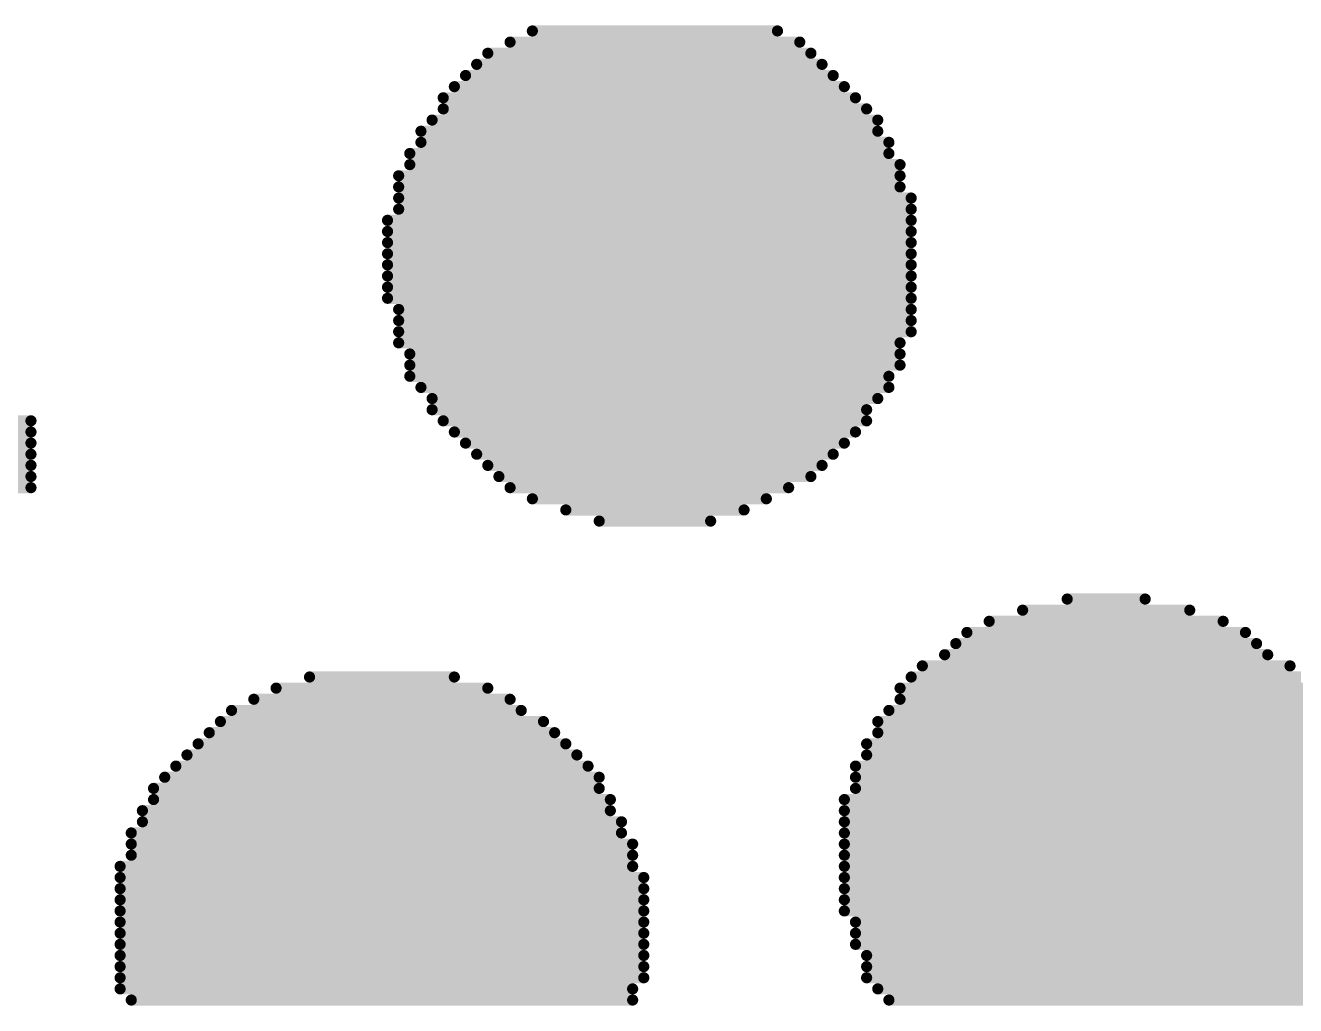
# Model space of a CAD drawing. Header units: inches. Extents: x 0 to 5455, y -5 to 5444.
# Drawn here: x 17.877 to 18.601, y 34.036 to 34.595 of the extents above; entities that cross this region are included whole.
import ezdxf

# ---------------------------------------------------------------- set-up
doc = ezdxf.new("R2010")
doc.units = ezdxf.units.IN
doc.layers.add('Bottom Overlay', color=54, linetype='Continuous')
doc.layers.add('PCBD Notes', color=76, linetype='Continuous')

# ---------------------------------------------------------------- blocks, each defined once
blk = doc.blocks.new('FIDUCIAL_IPC_7351A_31')
at = {"layer": 'PCBD Notes'}
blk.add_lwpolyline([(5, 0, 0.254, 0.254, 1), (-5, 0, 0.254, 0.254, 1)], format="xyseb", close=True, dxfattribs=at)
blk = doc.blocks.new('5394DE47_A0E8_4329_8464_7791B7C19310_33')
at = {"layer": 'Bottom Overlay'}
for points in [[(3.475, -5.0834, 0.00635, 0.00635, 0), (3.22735, -5.0834, 0.00635, 0.00635, 0)], [(3.9068, -5.0834, 0.00635, 0.00635, 0), (3.62105, -5.0834, 0.00635, 0.00635, 0)], [(3.48135, -5.08975, 0.00635, 0.00635, 0), (3.221, -5.08975, 0.00635, 0.00635, 0)], [(3.91315, -5.08975, 0.00635, 0.00635, 0), (3.62105, -5.08975, 0.00635, 0.00635, 0)], [(3.4877, -5.0961, 0.00635, 0.00635, 0), (3.21465, -5.0961, 0.00635, 0.00635, 0)], [(3.91315, -5.0961, 0.00635, 0.00635, 0), (3.6147, -5.0961, 0.00635, 0.00635, 0)], [(3.4877, -5.10245, 0.00635, 0.00635, 0), (3.21465, -5.10245, 0.00635, 0.00635, 0)], [(3.91315, -5.10245, 0.00635, 0.00635, 0), (3.6147, -5.10245, 0.00635, 0.00635, 0)], [(3.4877, -5.1088, 0.00635, 0.00635, 0), (3.2083, -5.1088, 0.00635, 0.00635, 0)], [(3.91315, -5.1088, 0.00635, 0.00635, 0), (3.6147, -5.1088, 0.00635, 0.00635, 0)], [(3.49405, -5.11515, 0.00635, 0.00635, 0), (3.2083, -5.11515, 0.00635, 0.00635, 0)], [(3.91315, -5.11515, 0.00635, 0.00635, 0), (3.6147, -5.11515, 0.00635, 0.00635, 0)], [(3.49405, -5.1215, 0.00635, 0.00635, 0), (3.2083, -5.1215, 0.00635, 0.00635, 0)], [(3.49405, -5.12785, 0.00635, 0.00635, 0), (3.2083, -5.12785, 0.00635, 0.00635, 0)], [(3.91315, -5.1215, 0.00635, 0.00635, 0), (3.6147, -5.1215, 0.00635, 0.00635, 0)], [(3.91315, -5.12785, 0.00635, 0.00635, 0), (3.6147, -5.12785, 0.00635, 0.00635, 0)], [(3.5004, -5.1342, 0.00635, 0.00635, 0), (3.20195, -5.1342, 0.00635, 0.00635, 0)], [(3.91315, -5.1342, 0.00635, 0.00635, 0), (3.6147, -5.1342, 0.00635, 0.00635, 0)], [(3.5004, -5.14055, 0.00635, 0.00635, 0), (3.20195, -5.14055, 0.00635, 0.00635, 0)], [(3.91315, -5.14055, 0.00635, 0.00635, 0), (3.6147, -5.14055, 0.00635, 0.00635, 0)], [(3.5004, -5.1469, 0.00635, 0.00635, 0), (3.20195, -5.1469, 0.00635, 0.00635, 0)], [(3.91315, -5.1469, 0.00635, 0.00635, 0), (3.6147, -5.1469, 0.00635, 0.00635, 0)], [(3.5004, -5.15325, 0.00635, 0.00635, 0), (3.20195, -5.15325, 0.00635, 0.00635, 0)], [(3.91315, -5.15325, 0.00635, 0.00635, 0), (3.6147, -5.15325, 0.00635, 0.00635, 0)], [(3.5004, -5.1596, 0.00635, 0.00635, 0), (3.20195, -5.1596, 0.00635, 0.00635, 0)], [(3.91315, -5.1596, 0.00635, 0.00635, 0), (3.62105, -5.1596, 0.00635, 0.00635, 0)], [(3.5004, -5.16595, 0.00635, 0.00635, 0), (3.20195, -5.16595, 0.00635, 0.00635, 0)], [(3.9068, -5.16595, 0.00635, 0.00635, 0), (3.62105, -5.16595, 0.00635, 0.00635, 0)], [(3.5004, -5.1723, 0.00635, 0.00635, 0), (3.20195, -5.1723, 0.00635, 0.00635, 0)], [(3.5004, -5.17865, 0.00635, 0.00635, 0), (3.20195, -5.17865, 0.00635, 0.00635, 0)], [(3.9068, -5.1723, 0.00635, 0.00635, 0), (3.62105, -5.1723, 0.00635, 0.00635, 0)], [(3.9068, -5.17865, 0.00635, 0.00635, 0), (3.6274, -5.17865, 0.00635, 0.00635, 0)], [(3.5004, -5.185, 0.00635, 0.00635, 0), (3.20195, -5.185, 0.00635, 0.00635, 0)], [(3.90045, -5.185, 0.00635, 0.00635, 0), (3.6274, -5.185, 0.00635, 0.00635, 0)], [(3.5004, -5.19135, 0.00635, 0.00635, 0), (3.20195, -5.19135, 0.00635, 0.00635, 0)], [(3.90045, -5.19135, 0.00635, 0.00635, 0), (3.63375, -5.19135, 0.00635, 0.00635, 0)], [(3.5004, -5.1977, 0.00635, 0.00635, 0), (3.20195, -5.1977, 0.00635, 0.00635, 0)], [(3.8941, -5.1977, 0.00635, 0.00635, 0), (3.63375, -5.1977, 0.00635, 0.00635, 0)], [(3.49405, -5.20405, 0.00635, 0.00635, 0), (3.2083, -5.20405, 0.00635, 0.00635, 0)], [(3.8941, -5.20405, 0.00635, 0.00635, 0), (3.6401, -5.20405, 0.00635, 0.00635, 0)], [(3.49405, -5.2104, 0.00635, 0.00635, 0), (3.2083, -5.2104, 0.00635, 0.00635, 0)], [(3.88775, -5.2104, 0.00635, 0.00635, 0), (3.6401, -5.2104, 0.00635, 0.00635, 0)], [(3.49405, -5.21675, 0.00635, 0.00635, 0), (3.2083, -5.21675, 0.00635, 0.00635, 0)], [(3.8814, -5.21675, 0.00635, 0.00635, 0), (3.64645, -5.21675, 0.00635, 0.00635, 0)], [(3.4877, -5.2231, 0.00635, 0.00635, 0), (3.21465, -5.2231, 0.00635, 0.00635, 0)], [(3.4877, -5.22945, 0.00635, 0.00635, 0), (3.21465, -5.22945, 0.00635, 0.00635, 0)], [(3.87505, -5.2231, 0.00635, 0.00635, 0), (3.6528, -5.2231, 0.00635, 0.00635, 0)], [(3.8687, -5.22945, 0.00635, 0.00635, 0), (3.65915, -5.22945, 0.00635, 0.00635, 0)], [(3.48135, -5.2358, 0.00635, 0.00635, 0), (3.221, -5.2358, 0.00635, 0.00635, 0)], [(3.86235, -5.2358, 0.00635, 0.00635, 0), (3.6655, -5.2358, 0.00635, 0.00635, 0)], [(3.48135, -5.24215, 0.00635, 0.00635, 0), (3.221, -5.24215, 0.00635, 0.00635, 0)], [(3.856, -5.24215, 0.00635, 0.00635, 0), (3.67185, -5.24215, 0.00635, 0.00635, 0)], [(3.475, -5.2485, 0.00635, 0.00635, 0), (3.22735, -5.2485, 0.00635, 0.00635, 0)], [(3.84965, -5.2485, 0.00635, 0.00635, 0), (3.68455, -5.2485, 0.00635, 0.00635, 0)], [(3.46865, -5.25485, 0.00635, 0.00635, 0), (3.2337, -5.25485, 0.00635, 0.00635, 0)], [(3.83695, -5.25485, 0.00635, 0.00635, 0), (3.6909, -5.25485, 0.00635, 0.00635, 0)], [(3.46865, -5.2612, 0.00635, 0.00635, 0), (3.2337, -5.2612, 0.00635, 0.00635, 0)], [(3.82425, -5.2612, 0.00635, 0.00635, 0), (3.7036, -5.2612, 0.00635, 0.00635, 0)], [(3.4623, -5.26755, 0.00635, 0.00635, 0), (3.24005, -5.26755, 0.00635, 0.00635, 0)], [(3.8052, -5.26755, 0.00635, 0.00635, 0), (3.72265, -5.26755, 0.00635, 0.00635, 0)], [(3.45595, -5.2739, 0.00635, 0.00635, 0), (3.2464, -5.2739, 0.00635, 0.00635, 0)], [(3.44325, -5.28025, 0.00635, 0.00635, 0), (3.2591, -5.28025, 0.00635, 0.00635, 0)], [(3.4369, -5.2866, 0.00635, 0.00635, 0), (3.26545, -5.2866, 0.00635, 0.00635, 0)], [(3.43055, -5.29295, 0.00635, 0.00635, 0), (3.2718, -5.29295, 0.00635, 0.00635, 0)], [(3.41785, -5.2993, 0.00635, 0.00635, 0), (3.2845, -5.2993, 0.00635, 0.00635, 0)], [(3.3988, -5.30565, 0.00635, 0.00635, 0), (3.30355, -5.30565, 0.00635, 0.00635, 0)], [(3.3734, -5.312, 0.00635, 0.00635, 0), (3.32895, -5.312, 0.00635, 0.00635, 0)], [(3.6401, -5.35645, 0.00635, 0.00635, 0), (3.5766, -5.35645, 0.00635, 0.00635, 0)], [(3.65915, -5.3628, 0.00635, 0.00635, 0), (3.55755, -5.3628, 0.00635, 0.00635, 0)], [(3.6782, -5.36915, 0.00635, 0.00635, 0), (3.54485, -5.36915, 0.00635, 0.00635, 0)], [(3.6909, -5.3755, 0.00635, 0.00635, 0), (3.53215, -5.3755, 0.00635, 0.00635, 0)], [(4.2624, -5.3755, 0.00635, 0.00635, 0), (3.96395, -5.3755, 0.00635, 0.00635, 0)], [(3.7036, -5.3882, 0.00635, 0.00635, 0), (3.5131, -5.3882, 0.00635, 0.00635, 0)], [(3.69725, -5.38185, 0.00635, 0.00635, 0), (3.51945, -5.38185, 0.00635, 0.00635, 0)], [(4.2624, -5.38185, 0.00635, 0.00635, 0), (3.96395, -5.38185, 0.00635, 0.00635, 0)], [(4.2624, -5.3882, 0.00635, 0.00635, 0), (3.96395, -5.3882, 0.00635, 0.00635, 0)], [(3.70995, -5.39455, 0.00635, 0.00635, 0), (3.50675, -5.39455, 0.00635, 0.00635, 0)], [(4.26875, -5.39455, 0.00635, 0.00635, 0), (3.96395, -5.39455, 0.00635, 0.00635, 0)], [(3.7163, -5.4009, 0.00635, 0.00635, 0), (3.5004, -5.4009, 0.00635, 0.00635, 0)], [(4.26875, -5.4009, 0.00635, 0.00635, 0), (3.96395, -5.4009, 0.00635, 0.00635, 0)], [(3.72265, -5.40725, 0.00635, 0.00635, 0), (3.49405, -5.40725, 0.00635, 0.00635, 0)], [(4.2624, -5.40725, 0.00635, 0.00635, 0), (3.96395, -5.40725, 0.00635, 0.00635, 0)], [(3.729, -5.4136, 0.00635, 0.00635, 0), (3.4877, -5.4136, 0.00635, 0.00635, 0)], [(4.2624, -5.4136, 0.00635, 0.00635, 0), (3.96395, -5.4136, 0.00635, 0.00635, 0)], [(3.73535, -5.41995, 0.00635, 0.00635, 0), (3.4877, -5.41995, 0.00635, 0.00635, 0)], [(3.73535, -5.4263, 0.00635, 0.00635, 0), (3.48135, -5.4263, 0.00635, 0.00635, 0)], [(3.7417, -5.43265, 0.00635, 0.00635, 0), (3.475, -5.43265, 0.00635, 0.00635, 0)], [(3.74805, -5.439, 0.00635, 0.00635, 0), (3.475, -5.439, 0.00635, 0.00635, 0)], [(3.74805, -5.44535, 0.00635, 0.00635, 0), (3.46865, -5.44535, 0.00635, 0.00635, 0)], [(3.74805, -5.4517, 0.00635, 0.00635, 0), (3.46865, -5.4517, 0.00635, 0.00635, 0)], [(3.7544, -5.45805, 0.00635, 0.00635, 0), (3.46865, -5.45805, 0.00635, 0.00635, 0)], [(3.7544, -5.4644, 0.00635, 0.00635, 0), (3.4623, -5.4644, 0.00635, 0.00635, 0)], [(3.7544, -5.47075, 0.00635, 0.00635, 0), (3.4623, -5.47075, 0.00635, 0.00635, 0)], [(3.7544, -5.4771, 0.00635, 0.00635, 0), (3.4623, -5.4771, 0.00635, 0.00635, 0)], [(3.76075, -5.48345, 0.00635, 0.00635, 0), (3.4623, -5.48345, 0.00635, 0.00635, 0)], [(3.76075, -5.4898, 0.00635, 0.00635, 0), (3.4623, -5.4898, 0.00635, 0.00635, 0)], [(3.76075, -5.49615, 0.00635, 0.00635, 0), (3.4623, -5.49615, 0.00635, 0.00635, 0)], [(3.76075, -5.5025, 0.00635, 0.00635, 0), (3.4623, -5.5025, 0.00635, 0.00635, 0)], [(3.76075, -5.50885, 0.00635, 0.00635, 0), (3.4623, -5.50885, 0.00635, 0.00635, 0)], [(3.76075, -5.5152, 0.00635, 0.00635, 0), (3.4623, -5.5152, 0.00635, 0.00635, 0)], [(3.76075, -5.52155, 0.00635, 0.00635, 0), (3.4623, -5.52155, 0.00635, 0.00635, 0)], [(3.76075, -5.5279, 0.00635, 0.00635, 0), (3.4623, -5.5279, 0.00635, 0.00635, 0)], [(3.7544, -5.53425, 0.00635, 0.00635, 0), (3.4623, -5.53425, 0.00635, 0.00635, 0)], [(3.7544, -5.5406, 0.00635, 0.00635, 0), (3.4623, -5.5406, 0.00635, 0.00635, 0)], [(3.7544, -5.54695, 0.00635, 0.00635, 0), (3.46865, -5.54695, 0.00635, 0.00635, 0)], [(3.7544, -5.5533, 0.00635, 0.00635, 0), (3.46865, -5.5533, 0.00635, 0.00635, 0)], [(3.74805, -5.55965, 0.00635, 0.00635, 0), (3.46865, -5.55965, 0.00635, 0.00635, 0)], [(3.74805, -5.566, 0.00635, 0.00635, 0), (3.475, -5.566, 0.00635, 0.00635, 0)], [(3.7417, -5.57235, 0.00635, 0.00635, 0), (3.475, -5.57235, 0.00635, 0.00635, 0)], [(3.7417, -5.5787, 0.00635, 0.00635, 0), (3.48135, -5.5787, 0.00635, 0.00635, 0)], [(3.73535, -5.58505, 0.00635, 0.00635, 0), (3.48135, -5.58505, 0.00635, 0.00635, 0)], [(3.729, -5.5914, 0.00635, 0.00635, 0), (3.4877, -5.5914, 0.00635, 0.00635, 0)], [(3.729, -5.59775, 0.00635, 0.00635, 0), (3.49405, -5.59775, 0.00635, 0.00635, 0)], [(3.72265, -5.6041, 0.00635, 0.00635, 0), (3.5004, -5.6041, 0.00635, 0.00635, 0)], [(3.7163, -5.61045, 0.00635, 0.00635, 0), (3.50675, -5.61045, 0.00635, 0.00635, 0)], [(3.70995, -5.6168, 0.00635, 0.00635, 0), (3.5131, -5.6168, 0.00635, 0.00635, 0)], [(3.7036, -5.62315, 0.00635, 0.00635, 0), (3.51945, -5.62315, 0.00635, 0.00635, 0)], [(3.6909, -5.6295, 0.00635, 0.00635, 0), (3.5258, -5.6295, 0.00635, 0.00635, 0)], [(3.6782, -5.63585, 0.00635, 0.00635, 0), (3.5385, -5.63585, 0.00635, 0.00635, 0)]]:
    blk.add_lwpolyline(points, format="xyseb", dxfattribs=at)
for points in [[(3.47341, -5.0834, 0.00317, 0.00317, 1), (3.47659, -5.0834, 0.00317, 0.00317, 1)], [(3.61946, -5.0834, 0.00317, 0.00317, 1), (3.62264, -5.0834, 0.00317, 0.00317, 1)], [(3.90521, -5.0834, 0.00317, 0.00317, 1), (3.90839, -5.0834, 0.00317, 0.00317, 1)], [(3.47976, -5.08975, 0.00317, 0.00317, 1), (3.48294, -5.08975, 0.00317, 0.00317, 1)], [(3.61946, -5.08975, 0.00317, 0.00317, 1), (3.62264, -5.08975, 0.00317, 0.00317, 1)], [(3.91156, -5.08975, 0.00317, 0.00317, 1), (3.91474, -5.08975, 0.00317, 0.00317, 1)], [(3.48611, -5.0961, 0.00317, 0.00317, 1), (3.48929, -5.0961, 0.00317, 0.00317, 1)], [(3.61311, -5.0961, 0.00317, 0.00317, 1), (3.61629, -5.0961, 0.00317, 0.00317, 1)], [(3.91156, -5.0961, 0.00317, 0.00317, 1), (3.91474, -5.0961, 0.00317, 0.00317, 1)], [(3.48611, -5.10245, 0.00317, 0.00317, 1), (3.48929, -5.10245, 0.00317, 0.00317, 1)], [(3.61311, -5.10245, 0.00317, 0.00317, 1), (3.61629, -5.10245, 0.00317, 0.00317, 1)], [(3.91156, -5.10245, 0.00317, 0.00317, 1), (3.91474, -5.10245, 0.00317, 0.00317, 1)], [(3.48611, -5.1088, 0.00317, 0.00317, 1), (3.48929, -5.1088, 0.00317, 0.00317, 1)], [(3.61311, -5.1088, 0.00317, 0.00317, 1), (3.61629, -5.1088, 0.00317, 0.00317, 1)], [(3.91156, -5.1088, 0.00317, 0.00317, 1), (3.91474, -5.1088, 0.00317, 0.00317, 1)], [(3.49246, -5.11515, 0.00317, 0.00317, 1), (3.49564, -5.11515, 0.00317, 0.00317, 1)], [(3.61311, -5.11515, 0.00317, 0.00317, 1), (3.61629, -5.11515, 0.00317, 0.00317, 1)], [(3.91156, -5.11515, 0.00317, 0.00317, 1), (3.91474, -5.11515, 0.00317, 0.00317, 1)], [(3.49246, -5.1215, 0.00317, 0.00317, 1), (3.49564, -5.1215, 0.00317, 0.00317, 1)], [(3.49246, -5.12785, 0.00317, 0.00317, 1), (3.49564, -5.12785, 0.00317, 0.00317, 1)], [(3.61311, -5.1215, 0.00317, 0.00317, 1), (3.61629, -5.1215, 0.00317, 0.00317, 1)], [(3.61311, -5.12785, 0.00317, 0.00317, 1), (3.61629, -5.12785, 0.00317, 0.00317, 1)], [(3.91156, -5.1215, 0.00317, 0.00317, 1), (3.91474, -5.1215, 0.00317, 0.00317, 1)], [(3.91156, -5.12785, 0.00317, 0.00317, 1), (3.91474, -5.12785, 0.00317, 0.00317, 1)], [(3.49881, -5.1342, 0.00317, 0.00317, 1), (3.50199, -5.1342, 0.00317, 0.00317, 1)], [(3.61311, -5.1342, 0.00317, 0.00317, 1), (3.61629, -5.1342, 0.00317, 0.00317, 1)], [(3.91156, -5.1342, 0.00317, 0.00317, 1), (3.91474, -5.1342, 0.00317, 0.00317, 1)], [(3.49881, -5.14055, 0.00317, 0.00317, 1), (3.50199, -5.14055, 0.00317, 0.00317, 1)], [(3.61311, -5.14055, 0.00317, 0.00317, 1), (3.61629, -5.14055, 0.00317, 0.00317, 1)], [(3.91156, -5.14055, 0.00317, 0.00317, 1), (3.91474, -5.14055, 0.00317, 0.00317, 1)], [(3.49881, -5.1469, 0.00317, 0.00317, 1), (3.50199, -5.1469, 0.00317, 0.00317, 1)], [(3.61311, -5.1469, 0.00317, 0.00317, 1), (3.61629, -5.1469, 0.00317, 0.00317, 1)], [(3.91156, -5.1469, 0.00317, 0.00317, 1), (3.91474, -5.1469, 0.00317, 0.00317, 1)], [(3.49881, -5.15325, 0.00317, 0.00317, 1), (3.50199, -5.15325, 0.00317, 0.00317, 1)], [(3.61311, -5.15325, 0.00317, 0.00317, 1), (3.61629, -5.15325, 0.00317, 0.00317, 1)], [(3.91156, -5.15325, 0.00317, 0.00317, 1), (3.91474, -5.15325, 0.00317, 0.00317, 1)], [(3.49881, -5.1596, 0.00317, 0.00317, 1), (3.50199, -5.1596, 0.00317, 0.00317, 1)], [(3.61946, -5.1596, 0.00317, 0.00317, 1), (3.62264, -5.1596, 0.00317, 0.00317, 1)], [(3.91156, -5.1596, 0.00317, 0.00317, 1), (3.91474, -5.1596, 0.00317, 0.00317, 1)], [(3.49881, -5.16595, 0.00317, 0.00317, 1), (3.50199, -5.16595, 0.00317, 0.00317, 1)], [(3.61946, -5.16595, 0.00317, 0.00317, 1), (3.62264, -5.16595, 0.00317, 0.00317, 1)], [(3.90521, -5.16595, 0.00317, 0.00317, 1), (3.90839, -5.16595, 0.00317, 0.00317, 1)], [(3.49881, -5.1723, 0.00317, 0.00317, 1), (3.50199, -5.1723, 0.00317, 0.00317, 1)], [(3.49881, -5.17865, 0.00317, 0.00317, 1), (3.50199, -5.17865, 0.00317, 0.00317, 1)], [(3.61946, -5.1723, 0.00317, 0.00317, 1), (3.62264, -5.1723, 0.00317, 0.00317, 1)], [(3.62581, -5.17865, 0.00317, 0.00317, 1), (3.62899, -5.17865, 0.00317, 0.00317, 1)], [(3.90521, -5.1723, 0.00317, 0.00317, 1), (3.90839, -5.1723, 0.00317, 0.00317, 1)], [(3.90521, -5.17865, 0.00317, 0.00317, 1), (3.90839, -5.17865, 0.00317, 0.00317, 1)], [(3.49881, -5.185, 0.00317, 0.00317, 1), (3.50199, -5.185, 0.00317, 0.00317, 1)], [(3.62581, -5.185, 0.00317, 0.00317, 1), (3.62899, -5.185, 0.00317, 0.00317, 1)], [(3.89886, -5.185, 0.00317, 0.00317, 1), (3.90204, -5.185, 0.00317, 0.00317, 1)], [(3.49881, -5.19135, 0.00317, 0.00317, 1), (3.50199, -5.19135, 0.00317, 0.00317, 1)], [(3.63216, -5.19135, 0.00317, 0.00317, 1), (3.63534, -5.19135, 0.00317, 0.00317, 1)], [(3.89886, -5.19135, 0.00317, 0.00317, 1), (3.90204, -5.19135, 0.00317, 0.00317, 1)], [(3.49881, -5.1977, 0.00317, 0.00317, 1), (3.50199, -5.1977, 0.00317, 0.00317, 1)], [(3.63216, -5.1977, 0.00317, 0.00317, 1), (3.63534, -5.1977, 0.00317, 0.00317, 1)], [(3.89251, -5.1977, 0.00317, 0.00317, 1), (3.89569, -5.1977, 0.00317, 0.00317, 1)], [(3.49246, -5.20405, 0.00317, 0.00317, 1), (3.49564, -5.20405, 0.00317, 0.00317, 1)], [(3.63851, -5.20405, 0.00317, 0.00317, 1), (3.64169, -5.20405, 0.00317, 0.00317, 1)], [(3.89251, -5.20405, 0.00317, 0.00317, 1), (3.89569, -5.20405, 0.00317, 0.00317, 1)], [(3.49246, -5.2104, 0.00317, 0.00317, 1), (3.49564, -5.2104, 0.00317, 0.00317, 1)], [(3.63851, -5.2104, 0.00317, 0.00317, 1), (3.64169, -5.2104, 0.00317, 0.00317, 1)], [(3.88616, -5.2104, 0.00317, 0.00317, 1), (3.88934, -5.2104, 0.00317, 0.00317, 1)], [(3.49246, -5.21675, 0.00317, 0.00317, 1), (3.49564, -5.21675, 0.00317, 0.00317, 1)], [(3.64486, -5.21675, 0.00317, 0.00317, 1), (3.64804, -5.21675, 0.00317, 0.00317, 1)], [(3.87981, -5.21675, 0.00317, 0.00317, 1), (3.88299, -5.21675, 0.00317, 0.00317, 1)], [(3.48611, -5.2231, 0.00317, 0.00317, 1), (3.48929, -5.2231, 0.00317, 0.00317, 1)], [(3.48611, -5.22945, 0.00317, 0.00317, 1), (3.48929, -5.22945, 0.00317, 0.00317, 1)], [(3.65121, -5.2231, 0.00317, 0.00317, 1), (3.65439, -5.2231, 0.00317, 0.00317, 1)], [(3.65756, -5.22945, 0.00317, 0.00317, 1), (3.66074, -5.22945, 0.00317, 0.00317, 1)], [(3.86711, -5.22945, 0.00317, 0.00317, 1), (3.87029, -5.22945, 0.00317, 0.00317, 1)], [(3.87346, -5.2231, 0.00317, 0.00317, 1), (3.87664, -5.2231, 0.00317, 0.00317, 1)], [(3.47976, -5.2358, 0.00317, 0.00317, 1), (3.48294, -5.2358, 0.00317, 0.00317, 1)], [(3.66391, -5.2358, 0.00317, 0.00317, 1), (3.66709, -5.2358, 0.00317, 0.00317, 1)], [(3.86076, -5.2358, 0.00317, 0.00317, 1), (3.86394, -5.2358, 0.00317, 0.00317, 1)], [(3.47976, -5.24215, 0.00317, 0.00317, 1), (3.48294, -5.24215, 0.00317, 0.00317, 1)], [(3.67026, -5.24215, 0.00317, 0.00317, 1), (3.67344, -5.24215, 0.00317, 0.00317, 1)], [(3.85441, -5.24215, 0.00317, 0.00317, 1), (3.85759, -5.24215, 0.00317, 0.00317, 1)], [(3.47341, -5.2485, 0.00317, 0.00317, 1), (3.47659, -5.2485, 0.00317, 0.00317, 1)], [(3.68296, -5.2485, 0.00317, 0.00317, 1), (3.68614, -5.2485, 0.00317, 0.00317, 1)], [(3.84806, -5.2485, 0.00317, 0.00317, 1), (3.85124, -5.2485, 0.00317, 0.00317, 1)], [(3.46706, -5.25485, 0.00317, 0.00317, 1), (3.47024, -5.25485, 0.00317, 0.00317, 1)], [(3.68931, -5.25485, 0.00317, 0.00317, 1), (3.69249, -5.25485, 0.00317, 0.00317, 1)], [(3.83536, -5.25485, 0.00317, 0.00317, 1), (3.83854, -5.25485, 0.00317, 0.00317, 1)], [(3.46706, -5.2612, 0.00317, 0.00317, 1), (3.47024, -5.2612, 0.00317, 0.00317, 1)], [(3.70201, -5.2612, 0.00317, 0.00317, 1), (3.70519, -5.2612, 0.00317, 0.00317, 1)], [(3.82266, -5.2612, 0.00317, 0.00317, 1), (3.82584, -5.2612, 0.00317, 0.00317, 1)], [(3.46071, -5.26755, 0.00317, 0.00317, 1), (3.46389, -5.26755, 0.00317, 0.00317, 1)], [(3.72106, -5.26755, 0.00317, 0.00317, 1), (3.72424, -5.26755, 0.00317, 0.00317, 1)], [(3.80361, -5.26755, 0.00317, 0.00317, 1), (3.80679, -5.26755, 0.00317, 0.00317, 1)], [(3.24481, -5.2739, 0.00317, 0.00317, 1), (3.24799, -5.2739, 0.00317, 0.00317, 1)], [(3.25751, -5.28025, 0.00317, 0.00317, 1), (3.26069, -5.28025, 0.00317, 0.00317, 1)], [(3.44166, -5.28025, 0.00317, 0.00317, 1), (3.44484, -5.28025, 0.00317, 0.00317, 1)], [(3.45436, -5.2739, 0.00317, 0.00317, 1), (3.45754, -5.2739, 0.00317, 0.00317, 1)], [(3.26386, -5.2866, 0.00317, 0.00317, 1), (3.26704, -5.2866, 0.00317, 0.00317, 1)], [(3.43531, -5.2866, 0.00317, 0.00317, 1), (3.43849, -5.2866, 0.00317, 0.00317, 1)], [(3.27021, -5.29295, 0.00317, 0.00317, 1), (3.27339, -5.29295, 0.00317, 0.00317, 1)], [(3.42896, -5.29295, 0.00317, 0.00317, 1), (3.43214, -5.29295, 0.00317, 0.00317, 1)], [(3.28291, -5.2993, 0.00317, 0.00317, 1), (3.28609, -5.2993, 0.00317, 0.00317, 1)], [(3.41626, -5.2993, 0.00317, 0.00317, 1), (3.41944, -5.2993, 0.00317, 0.00317, 1)], [(3.30196, -5.30565, 0.00317, 0.00317, 1), (3.30514, -5.30565, 0.00317, 0.00317, 1)], [(3.39721, -5.30565, 0.00317, 0.00317, 1), (3.40039, -5.30565, 0.00317, 0.00317, 1)], [(3.32736, -5.312, 0.00317, 0.00317, 1), (3.33054, -5.312, 0.00317, 0.00317, 1)], [(3.37181, -5.312, 0.00317, 0.00317, 1), (3.37499, -5.312, 0.00317, 0.00317, 1)], [(3.57501, -5.35645, 0.00317, 0.00317, 1), (3.57819, -5.35645, 0.00317, 0.00317, 1)], [(3.63851, -5.35645, 0.00317, 0.00317, 1), (3.64169, -5.35645, 0.00317, 0.00317, 1)], [(3.55596, -5.3628, 0.00317, 0.00317, 1), (3.55914, -5.3628, 0.00317, 0.00317, 1)], [(3.65756, -5.3628, 0.00317, 0.00317, 1), (3.66074, -5.3628, 0.00317, 0.00317, 1)], [(3.54326, -5.36915, 0.00317, 0.00317, 1), (3.54644, -5.36915, 0.00317, 0.00317, 1)], [(3.67661, -5.36915, 0.00317, 0.00317, 1), (3.67979, -5.36915, 0.00317, 0.00317, 1)], [(3.53056, -5.3755, 0.00317, 0.00317, 1), (3.53374, -5.3755, 0.00317, 0.00317, 1)], [(3.68931, -5.3755, 0.00317, 0.00317, 1), (3.69249, -5.3755, 0.00317, 0.00317, 1)], [(3.96236, -5.3755, 0.00317, 0.00317, 1), (3.96554, -5.3755, 0.00317, 0.00317, 1)], [(3.51151, -5.3882, 0.00317, 0.00317, 1), (3.51469, -5.3882, 0.00317, 0.00317, 1)], [(3.51786, -5.38185, 0.00317, 0.00317, 1), (3.52104, -5.38185, 0.00317, 0.00317, 1)], [(3.69566, -5.38185, 0.00317, 0.00317, 1), (3.69884, -5.38185, 0.00317, 0.00317, 1)], [(3.70201, -5.3882, 0.00317, 0.00317, 1), (3.70519, -5.3882, 0.00317, 0.00317, 1)], [(3.96236, -5.38185, 0.00317, 0.00317, 1), (3.96554, -5.38185, 0.00317, 0.00317, 1)], [(3.96236, -5.3882, 0.00317, 0.00317, 1), (3.96554, -5.3882, 0.00317, 0.00317, 1)], [(3.50516, -5.39455, 0.00317, 0.00317, 1), (3.50834, -5.39455, 0.00317, 0.00317, 1)], [(3.70836, -5.39455, 0.00317, 0.00317, 1), (3.71154, -5.39455, 0.00317, 0.00317, 1)], [(3.96236, -5.39455, 0.00317, 0.00317, 1), (3.96554, -5.39455, 0.00317, 0.00317, 1)], [(3.49881, -5.4009, 0.00317, 0.00317, 1), (3.50199, -5.4009, 0.00317, 0.00317, 1)], [(3.71471, -5.4009, 0.00317, 0.00317, 1), (3.71789, -5.4009, 0.00317, 0.00317, 1)], [(3.96236, -5.4009, 0.00317, 0.00317, 1), (3.96554, -5.4009, 0.00317, 0.00317, 1)], [(3.49246, -5.40725, 0.00317, 0.00317, 1), (3.49564, -5.40725, 0.00317, 0.00317, 1)], [(3.72106, -5.40725, 0.00317, 0.00317, 1), (3.72424, -5.40725, 0.00317, 0.00317, 1)], [(3.96236, -5.40725, 0.00317, 0.00317, 1), (3.96554, -5.40725, 0.00317, 0.00317, 1)], [(3.48611, -5.4136, 0.00317, 0.00317, 1), (3.48929, -5.4136, 0.00317, 0.00317, 1)], [(3.72741, -5.4136, 0.00317, 0.00317, 1), (3.73059, -5.4136, 0.00317, 0.00317, 1)], [(3.96236, -5.4136, 0.00317, 0.00317, 1), (3.96554, -5.4136, 0.00317, 0.00317, 1)], [(3.48611, -5.41995, 0.00317, 0.00317, 1), (3.48929, -5.41995, 0.00317, 0.00317, 1)], [(3.73376, -5.41995, 0.00317, 0.00317, 1), (3.73694, -5.41995, 0.00317, 0.00317, 1)], [(3.47976, -5.4263, 0.00317, 0.00317, 1), (3.48294, -5.4263, 0.00317, 0.00317, 1)], [(3.73376, -5.4263, 0.00317, 0.00317, 1), (3.73694, -5.4263, 0.00317, 0.00317, 1)], [(3.47341, -5.43265, 0.00317, 0.00317, 1), (3.47659, -5.43265, 0.00317, 0.00317, 1)], [(3.47341, -5.439, 0.00317, 0.00317, 1), (3.47659, -5.439, 0.00317, 0.00317, 1)], [(3.74011, -5.43265, 0.00317, 0.00317, 1), (3.74329, -5.43265, 0.00317, 0.00317, 1)], [(3.74646, -5.439, 0.00317, 0.00317, 1), (3.74964, -5.439, 0.00317, 0.00317, 1)], [(3.46706, -5.44535, 0.00317, 0.00317, 1), (3.47024, -5.44535, 0.00317, 0.00317, 1)], [(3.74646, -5.44535, 0.00317, 0.00317, 1), (3.74964, -5.44535, 0.00317, 0.00317, 1)], [(3.46706, -5.4517, 0.00317, 0.00317, 1), (3.47024, -5.4517, 0.00317, 0.00317, 1)], [(3.74646, -5.4517, 0.00317, 0.00317, 1), (3.74964, -5.4517, 0.00317, 0.00317, 1)], [(3.46706, -5.45805, 0.00317, 0.00317, 1), (3.47024, -5.45805, 0.00317, 0.00317, 1)], [(3.75281, -5.45805, 0.00317, 0.00317, 1), (3.75599, -5.45805, 0.00317, 0.00317, 1)], [(3.46071, -5.4644, 0.00317, 0.00317, 1), (3.46389, -5.4644, 0.00317, 0.00317, 1)], [(3.75281, -5.4644, 0.00317, 0.00317, 1), (3.75599, -5.4644, 0.00317, 0.00317, 1)], [(3.46071, -5.47075, 0.00317, 0.00317, 1), (3.46389, -5.47075, 0.00317, 0.00317, 1)], [(3.75281, -5.47075, 0.00317, 0.00317, 1), (3.75599, -5.47075, 0.00317, 0.00317, 1)], [(3.46071, -5.4771, 0.00317, 0.00317, 1), (3.46389, -5.4771, 0.00317, 0.00317, 1)], [(3.75281, -5.4771, 0.00317, 0.00317, 1), (3.75599, -5.4771, 0.00317, 0.00317, 1)], [(3.46071, -5.48345, 0.00317, 0.00317, 1), (3.46389, -5.48345, 0.00317, 0.00317, 1)], [(3.46071, -5.4898, 0.00317, 0.00317, 1), (3.46389, -5.4898, 0.00317, 0.00317, 1)], [(3.75916, -5.48345, 0.00317, 0.00317, 1), (3.76234, -5.48345, 0.00317, 0.00317, 1)], [(3.75916, -5.4898, 0.00317, 0.00317, 1), (3.76234, -5.4898, 0.00317, 0.00317, 1)], [(3.46071, -5.49615, 0.00317, 0.00317, 1), (3.46389, -5.49615, 0.00317, 0.00317, 1)], [(3.75916, -5.49615, 0.00317, 0.00317, 1), (3.76234, -5.49615, 0.00317, 0.00317, 1)], [(3.46071, -5.5025, 0.00317, 0.00317, 1), (3.46389, -5.5025, 0.00317, 0.00317, 1)], [(3.75916, -5.5025, 0.00317, 0.00317, 1), (3.76234, -5.5025, 0.00317, 0.00317, 1)], [(3.46071, -5.50885, 0.00317, 0.00317, 1), (3.46389, -5.50885, 0.00317, 0.00317, 1)], [(3.75916, -5.50885, 0.00317, 0.00317, 1), (3.76234, -5.50885, 0.00317, 0.00317, 1)], [(3.46071, -5.5152, 0.00317, 0.00317, 1), (3.46389, -5.5152, 0.00317, 0.00317, 1)], [(3.75916, -5.5152, 0.00317, 0.00317, 1), (3.76234, -5.5152, 0.00317, 0.00317, 1)], [(3.46071, -5.52155, 0.00317, 0.00317, 1), (3.46389, -5.52155, 0.00317, 0.00317, 1)], [(3.75916, -5.52155, 0.00317, 0.00317, 1), (3.76234, -5.52155, 0.00317, 0.00317, 1)], [(3.46071, -5.5279, 0.00317, 0.00317, 1), (3.46389, -5.5279, 0.00317, 0.00317, 1)], [(3.75916, -5.5279, 0.00317, 0.00317, 1), (3.76234, -5.5279, 0.00317, 0.00317, 1)], [(3.46071, -5.53425, 0.00317, 0.00317, 1), (3.46389, -5.53425, 0.00317, 0.00317, 1)], [(3.46071, -5.5406, 0.00317, 0.00317, 1), (3.46389, -5.5406, 0.00317, 0.00317, 1)], [(3.75281, -5.53425, 0.00317, 0.00317, 1), (3.75599, -5.53425, 0.00317, 0.00317, 1)], [(3.75281, -5.5406, 0.00317, 0.00317, 1), (3.75599, -5.5406, 0.00317, 0.00317, 1)], [(3.46706, -5.54695, 0.00317, 0.00317, 1), (3.47024, -5.54695, 0.00317, 0.00317, 1)], [(3.75281, -5.54695, 0.00317, 0.00317, 1), (3.75599, -5.54695, 0.00317, 0.00317, 1)], [(3.46706, -5.5533, 0.00317, 0.00317, 1), (3.47024, -5.5533, 0.00317, 0.00317, 1)], [(3.75281, -5.5533, 0.00317, 0.00317, 1), (3.75599, -5.5533, 0.00317, 0.00317, 1)], [(3.46706, -5.55965, 0.00317, 0.00317, 1), (3.47024, -5.55965, 0.00317, 0.00317, 1)], [(3.74646, -5.55965, 0.00317, 0.00317, 1), (3.74964, -5.55965, 0.00317, 0.00317, 1)], [(3.47341, -5.566, 0.00317, 0.00317, 1), (3.47659, -5.566, 0.00317, 0.00317, 1)], [(3.74646, -5.566, 0.00317, 0.00317, 1), (3.74964, -5.566, 0.00317, 0.00317, 1)], [(3.47341, -5.57235, 0.00317, 0.00317, 1), (3.47659, -5.57235, 0.00317, 0.00317, 1)], [(3.74011, -5.57235, 0.00317, 0.00317, 1), (3.74329, -5.57235, 0.00317, 0.00317, 1)], [(3.47976, -5.5787, 0.00317, 0.00317, 1), (3.48294, -5.5787, 0.00317, 0.00317, 1)], [(3.74011, -5.5787, 0.00317, 0.00317, 1), (3.74329, -5.5787, 0.00317, 0.00317, 1)], [(3.47976, -5.58505, 0.00317, 0.00317, 1), (3.48294, -5.58505, 0.00317, 0.00317, 1)], [(3.48611, -5.5914, 0.00317, 0.00317, 1), (3.48929, -5.5914, 0.00317, 0.00317, 1)], [(3.72741, -5.5914, 0.00317, 0.00317, 1), (3.73059, -5.5914, 0.00317, 0.00317, 1)], [(3.73376, -5.58505, 0.00317, 0.00317, 1), (3.73694, -5.58505, 0.00317, 0.00317, 1)], [(3.49246, -5.59775, 0.00317, 0.00317, 1), (3.49564, -5.59775, 0.00317, 0.00317, 1)], [(3.72741, -5.59775, 0.00317, 0.00317, 1), (3.73059, -5.59775, 0.00317, 0.00317, 1)], [(3.49881, -5.6041, 0.00317, 0.00317, 1), (3.50199, -5.6041, 0.00317, 0.00317, 1)], [(3.72106, -5.6041, 0.00317, 0.00317, 1), (3.72424, -5.6041, 0.00317, 0.00317, 1)], [(3.50516, -5.61045, 0.00317, 0.00317, 1), (3.50834, -5.61045, 0.00317, 0.00317, 1)], [(3.71471, -5.61045, 0.00317, 0.00317, 1), (3.71789, -5.61045, 0.00317, 0.00317, 1)], [(3.51151, -5.6168, 0.00317, 0.00317, 1), (3.51469, -5.6168, 0.00317, 0.00317, 1)], [(3.70836, -5.6168, 0.00317, 0.00317, 1), (3.71154, -5.6168, 0.00317, 0.00317, 1)], [(3.51786, -5.62315, 0.00317, 0.00317, 1), (3.52104, -5.62315, 0.00317, 0.00317, 1)], [(3.70201, -5.62315, 0.00317, 0.00317, 1), (3.70519, -5.62315, 0.00317, 0.00317, 1)], [(3.52421, -5.6295, 0.00317, 0.00317, 1), (3.52739, -5.6295, 0.00317, 0.00317, 1)], [(3.68931, -5.6295, 0.00317, 0.00317, 1), (3.69249, -5.6295, 0.00317, 0.00317, 1)], [(3.53691, -5.63585, 0.00317, 0.00317, 1), (3.54009, -5.63585, 0.00317, 0.00317, 1)], [(3.67661, -5.63585, 0.00317, 0.00317, 1), (3.67979, -5.63585, 0.00317, 0.00317, 1)]]:
    blk.add_lwpolyline(points, format="xyseb", close=True, dxfattribs=at)

msp = doc.modelspace()

# ---------------------------------------------------------------- block references
msp.add_blockref('FIDUCIAL_IPC_7351A_31', (21, 34))
at = {"rotation": 180}
msp.add_blockref('5394DE47_A0E8_4329_8464_7791B7C19310_33', (21.844, 28.956), dxfattribs=at)

doc.saveas('drawing.dxf')
